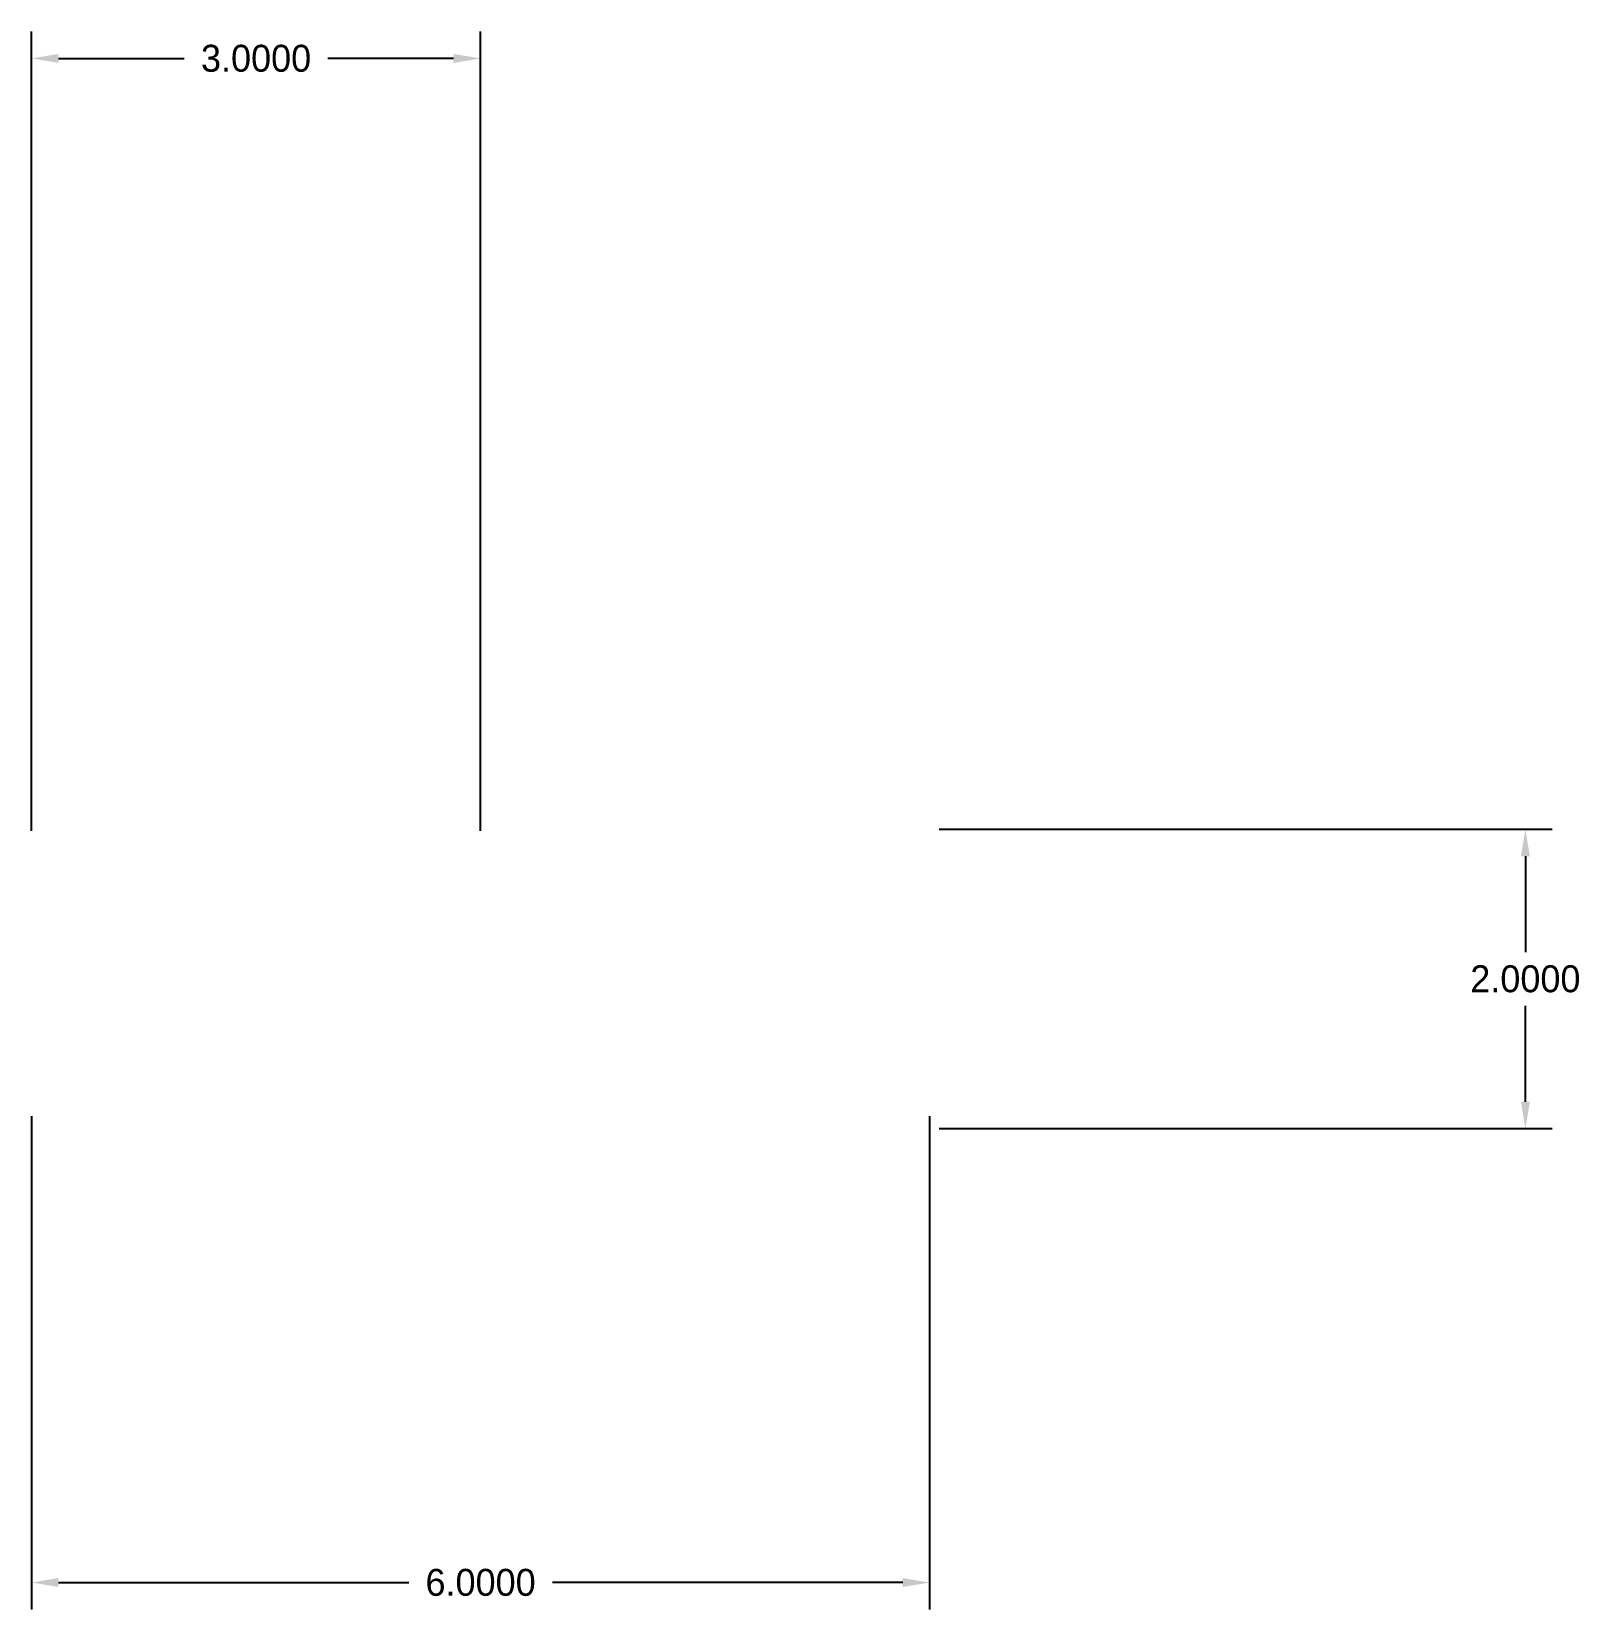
# Model space of a CAD drawing. Header units: inches. Extents: x 5.7 to 16.1, y -2.1 to 8.4.
import ezdxf

# ---------------------------------------------------------------- set-up
doc = ezdxf.new("R2010")
doc.units = ezdxf.units.IN
doc.header["$MEASUREMENT"] = 0
doc.layers.get('0').update_dxf_attribs({"true_color": 0xe7f0ff})
doc.dimstyles.get("Standard").update_dxf_attribs({"dimtxt": 0.18, "dimasz": 0.18, "dimexe": 0.18, "dimexo": 0.0625, "dimgap": 0.09, "dimtad": 0, "dimtih": 1, "dimtoh": 1, "dimdec": 4, "dimzin": 0, "dimdsep": 46, "dimtxsty": 'Standard', "dimcen": 0.09, "dimadec": 0, "dimazin": 0, "dimtfac": 1, "dimtdec": 4, "dimtofl": 0, "dimtmove": 0, "dimatfit": 3, "dimfxl": 1, "dimtolj": 1, "dimtzin": 0, "dimarcsym": 0})

# ---------------------------------------------------------------- blocks, each defined once
blk = doc.blocks.new('*D2')
at = {"color": 0, "lineweight": -2}
for p, q in [((5.712, 3.06), (5.712, 8.401)), ((8.712, 3.06), (8.712, 8.401)), ((5.892, 8.221), (6.732, 8.221)), ((8.532, 8.221), (7.692, 8.221))]:
    blk.add_line(p, q, dxfattribs=at)
at = {"color": 0}
for points in [[(5.892, 8.251), (5.892, 8.191), (5.712, 8.221)], [(8.532, 8.251), (8.532, 8.191), (8.712, 8.221)]]:
    blk.add_solid(points, dxfattribs=at)
at = {"layer": 'Defpoints', "color": 0}
for p in [(8.712, 8.221), (5.712, 2.998, 2.499), (8.712, 2.998, 2.499)]:
    blk.add_point(p, dxfattribs=at)
at = {"color": 0, "insert": (7.212, 8.221), "char_height": 0.18, "attachment_point": 5}
blk.add_mtext('\\A1;3.0000', dxfattribs=at)
blk = doc.blocks.new('*D4')
at = {"color": 0, "lineweight": -2}
for p, q in [((5.712, 1.153), (5.712, -2.143)), ((11.712, 1.153), (11.712, -2.143)), ((5.892, -1.963), (8.232, -1.963)), ((11.532, -1.963), (9.192, -1.963))]:
    blk.add_line(p, q, dxfattribs=at)
at = {"color": 0}
for points in [[(5.892, -1.933), (5.892, -1.993), (5.712, -1.963)], [(11.532, -1.933), (11.532, -1.993), (11.712, -1.963)]]:
    blk.add_solid(points, dxfattribs=at)
at = {"layer": 'Defpoints', "color": 0}
for p in [(5.712, 1.216, -1.501), (11.712, 1.216, -1.501), (11.712, -1.963)]:
    blk.add_point(p, dxfattribs=at)
at = {"color": 0, "insert": (8.712, -1.963), "char_height": 0.18, "attachment_point": 5}
blk.add_mtext('\\A1;6.0000', dxfattribs=at)
blk = doc.blocks.new('*D5')
at = {"color": 0, "lineweight": -2}
for p, q in [((11.775, 3.07), (15.872, 3.07)), ((15.692, 2.89), (15.692, 2.25)), ((15.692, 1.25), (15.692, 1.89)), ((11.775, 1.07), (15.872, 1.07))]:
    blk.add_line(p, q, dxfattribs=at)
at = {"color": 0}
for points in [[(15.662, 2.89), (15.722, 2.89), (15.692, 3.07)], [(15.662, 1.25), (15.722, 1.25), (15.692, 1.07)]]:
    blk.add_solid(points, dxfattribs=at)
at = {"layer": 'Defpoints', "color": 0}
for p in [(11.712, 3.07, -1.501), (15.692, 3.07), (11.712, 1.07, -1.501)]:
    blk.add_point(p, dxfattribs=at)
at = {"color": 0, "insert": (15.692, 2.07), "char_height": 0.18, "attachment_point": 5}
blk.add_mtext('\\A1;2.0000', dxfattribs=at)

msp = doc.modelspace()

# ---------------------------------------------------------------- dimensions: what is measured, and where the dimension line sits
for p1, p2, distance, picture, middle in [((5.71207, 2.99754, 4.98804), (8.71207, 2.99754, 4.98804), 5.22308, '*D2', (7.21207, 8.22062, 2.48892)), ((11.71207, 1.07022, -1.50087), (11.71207, 3.07022, -1.50087), -3.97964, '*D5', (15.6917, 2.07022)), ((5.71207, 1.21558, -2.92562), (11.71207, 1.21558, -2.92562), -3.17838, '*D4', (8.71207, -1.96279, -1.42474))]:
    dim = msp.add_aligned_dim(p1=p1, p2=p2, distance=distance, dimstyle='Standard')
    dim.commit()
    dim.dimension.update_dxf_attribs({"geometry": picture, "text_midpoint": middle})

doc.saveas('drawing.dxf')
